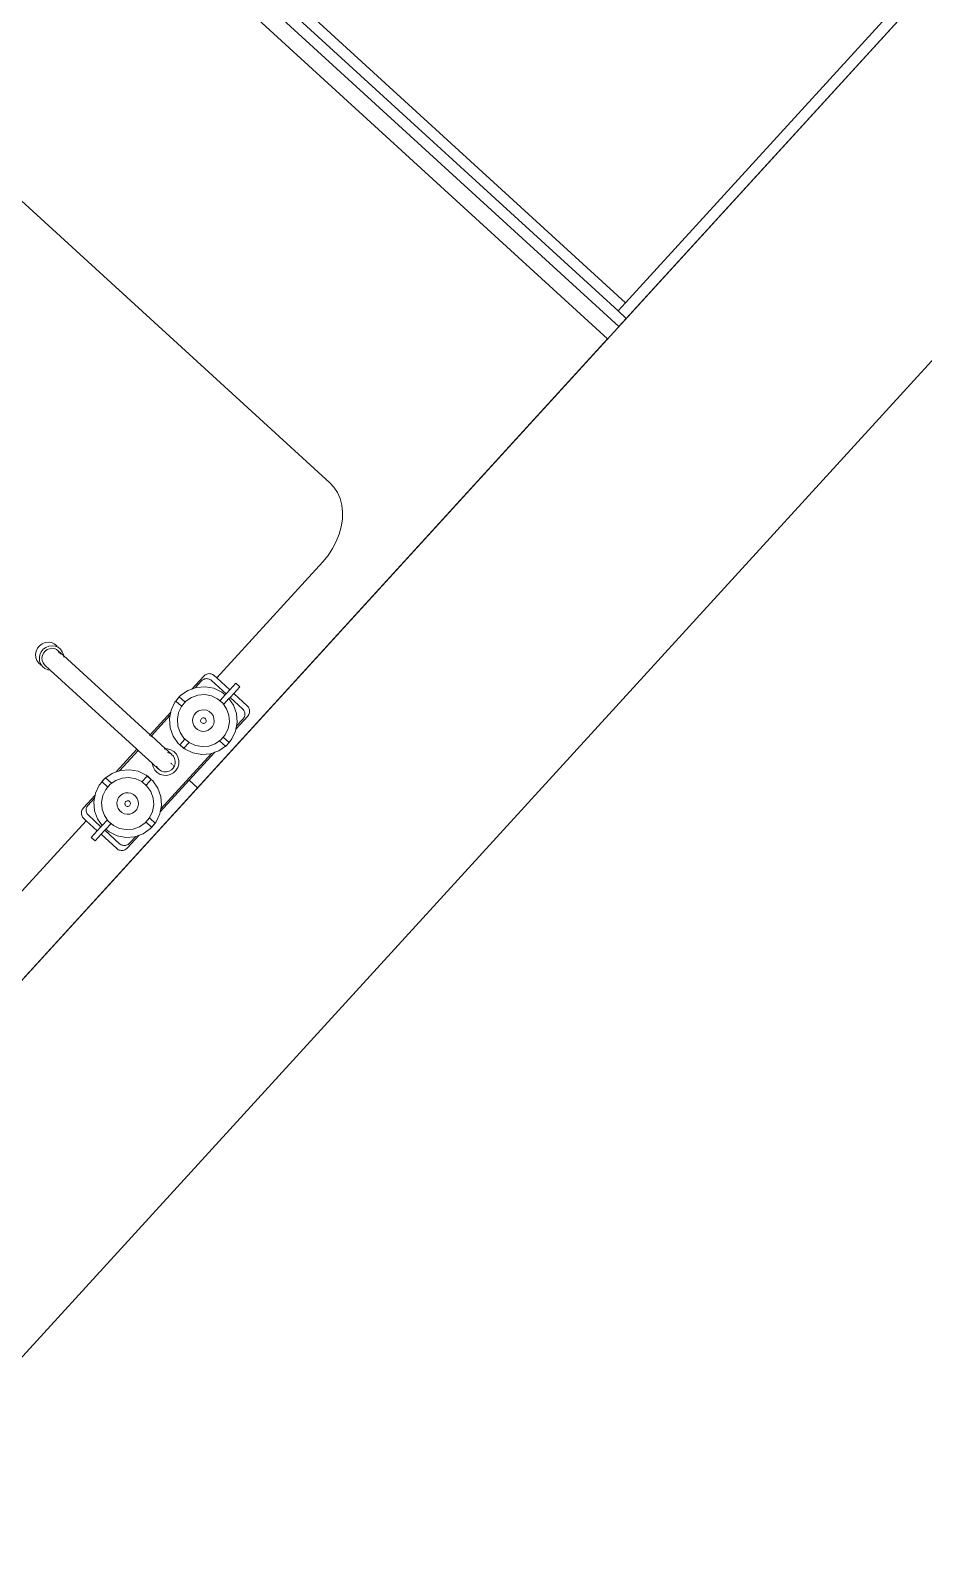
# Model space of a CAD drawing. Header units: metres. Extents: x 750 to 3116, y -341 to 1465.
# Drawn here: x 1592.49 to 1593.298, y 765.028 to 766.405 of the extents above; entities that cross this region are included whole.
import ezdxf

# ---------------------------------------------------------------- set-up
doc = ezdxf.new("R2010")
doc.units = ezdxf.units.M
doc.layers.add('Furniture', color=44, linetype='Continuous', lineweight=5)
doc.layers.add('Wall ext', color=20, linetype='Continuous', lineweight=18)

# ---------------------------------------------------------------- blocks, each defined once
blk = doc.blocks.new('coffee counter')
at = {"layer": 'Furniture'}
for p, q in [((11493470.5619, 4446058.3521), (11493470.5619, 4446057.6021)), ((11493470.6162, 4446057.8072), (11493470.6162, 4446057.6921)), ((11493470.5723, 4446057.6871), (11493470.5726, 4446057.688)), ((11493470.5726, 4446057.688), (11493470.573, 4446057.6887)), ((11493470.573, 4446057.6887), (11493470.5735, 4446057.6895)), ((11493470.5735, 4446057.6895), (11493470.5741, 4446057.6901)), ((11493470.5741, 4446057.6901), (11493470.5747, 4446057.6907)), ((11493470.5747, 4446057.6907), (11493470.5755, 4446057.6912)), ((11493470.5755, 4446057.6912), (11493470.5762, 4446057.6916)), ((11493470.5762, 4446057.6916), (11493470.5771, 4446057.6919)), ((11493470.5771, 4446057.6919), (11493470.5779, 4446057.692)), ((11493470.5779, 4446057.692), (11493470.5788, 4446057.6921)), ((11493470.5788, 4446057.6921), (11493470.5979, 4446057.6921)), ((11493470.5979, 4446057.7002), (11493470.6027, 4446057.7002)), ((11493470.5979, 4446057.7002), (11493470.5979, 4446057.6921)), ((11493470.5979, 4446057.6921), (11493470.5979, 4446057.6872)), ((11493470.6027, 4446057.7002), (11493470.6027, 4446057.6921)), ((11493470.6027, 4446057.6921), (11493470.6162, 4446057.6921)), ((11493470.6027, 4446057.6872), (11493470.6027, 4446057.6921)), ((11493470.6192, 4446057.6921), (11493470.6162, 4446057.6921)), ((11493470.6201, 4446057.692), (11493470.6192, 4446057.6921)), ((11493470.6209, 4446057.6919), (11493470.6201, 4446057.692)), ((11493470.6218, 4446057.6916), (11493470.6209, 4446057.6919)), ((11493470.6226, 4446057.6912), (11493470.6218, 4446057.6916)), ((11493470.6233, 4446057.6907), (11493470.6226, 4446057.6912)), ((11493470.624, 4446057.6901), (11493470.6233, 4446057.6907)), ((11493470.6245, 4446057.6895), (11493470.624, 4446057.6901)), ((11493470.625, 4446057.6887), (11493470.6245, 4446057.6895)), ((11493470.6254, 4446057.688), (11493470.625, 4446057.6887)), ((11493470.6257, 4446057.6871), (11493470.6254, 4446057.688)), ((11493470.5721, 4446057.6863), (11493470.5723, 4446057.6871)), ((11493470.5721, 4446057.6854), (11493470.5721, 4446057.6863)), ((11493470.5721, 4446057.6854), (11493470.5721, 4446057.6695)), ((11493470.5736, 4446057.6808), (11493470.5737, 4446057.6816)), ((11493470.5736, 4446057.6808), (11493470.5736, 4446057.6724)), ((11493470.5737, 4446057.6816), (11493470.5738, 4446057.6824)), ((11493470.5738, 4446057.6824), (11493470.5741, 4446057.6832)), ((11493470.5795, 4446057.679), (11493470.574, 4446057.6732)), ((11493470.5741, 4446057.6832), (11493470.5745, 4446057.684)), ((11493470.5745, 4446057.684), (11493470.5749, 4446057.6847)), ((11493470.5749, 4446057.6847), (11493470.5755, 4446057.6853)), ((11493470.5755, 4446057.6853), (11493470.5761, 4446057.6858)), ((11493470.5761, 4446057.6858), (11493470.5768, 4446057.6863)), ((11493470.5768, 4446057.6863), (11493470.5775, 4446057.6867)), ((11493470.5775, 4446057.6867), (11493470.5783, 4446057.6869)), ((11493470.5783, 4446057.6869), (11493470.5791, 4446057.6871)), ((11493470.5791, 4446057.6871), (11493470.58, 4446057.6872)), ((11493470.5863, 4446057.6833), (11493470.5795, 4446057.679)), ((11493470.5979, 4446057.6872), (11493470.58, 4446057.6872)), ((11493470.5892, 4446057.6769), (11493470.584, 4446057.6736)), ((11493470.5939, 4446057.6856), (11493470.5863, 4446057.6833)), ((11493470.5951, 4446057.6787), (11493470.5892, 4446057.6769)), ((11493470.5979, 4446057.6858), (11493470.5939, 4446057.6856)), ((11493470.6013, 4446057.6789), (11493470.5951, 4446057.6787)), ((11493470.5979, 4446057.6872), (11493470.5979, 4446057.6858)), ((11493470.5979, 4446057.6858), (11493470.5979, 4446057.6792)), ((11493470.6073, 4446057.6775), (11493470.6013, 4446057.6789)), ((11493470.6181, 4446057.6872), (11493470.6027, 4446057.6872)), ((11493470.6027, 4446057.6872), (11493470.6027, 4446057.6857)), ((11493470.6097, 4446057.6841), (11493470.6027, 4446057.6857)), ((11493470.6027, 4446057.6857), (11493470.6027, 4446057.679)), ((11493470.6127, 4446057.6746), (11493470.6073, 4446057.6775)), ((11493470.6168, 4446057.6804), (11493470.6097, 4446057.6841)), ((11493470.6172, 4446057.6704), (11493470.6127, 4446057.6746)), ((11493470.6227, 4446057.6749), (11493470.6168, 4446057.6804)), ((11493470.6189, 4446057.6871), (11493470.6181, 4446057.6872)), ((11493470.6197, 4446057.6869), (11493470.6189, 4446057.6871)), ((11493470.6205, 4446057.6867), (11493470.6197, 4446057.6869)), ((11493470.6212, 4446057.6863), (11493470.6205, 4446057.6867)), ((11493470.6219, 4446057.6858), (11493470.6212, 4446057.6863)), ((11493470.6226, 4446057.6853), (11493470.6219, 4446057.6858)), ((11493470.6231, 4446057.6847), (11493470.6226, 4446057.6853)), ((11493470.6244, 4446057.6721), (11493470.6227, 4446057.6749)), ((11493470.6236, 4446057.684), (11493470.6231, 4446057.6847)), ((11493470.6239, 4446057.6832), (11493470.6236, 4446057.684)), ((11493470.6242, 4446057.6824), (11493470.6239, 4446057.6832)), ((11493470.6244, 4446057.6816), (11493470.6242, 4446057.6824)), ((11493470.6244, 4446057.6808), (11493470.6244, 4446057.6816)), ((11493470.6244, 4446057.6721), (11493470.6244, 4446057.6808)), ((11493470.6259, 4446057.6863), (11493470.6257, 4446057.6871)), ((11493470.6259, 4446057.6854), (11493470.6259, 4446057.6863)), ((11493470.6259, 4446057.6697), (11493470.6259, 4446057.6854)), ((11493470.5703, 4446057.6661), (11493470.5685, 4446057.6583)), ((11493470.5721, 4446057.6695), (11493470.5703, 4446057.6661)), ((11493470.5736, 4446057.6724), (11493470.5721, 4446057.6695)), ((11493470.574, 4446057.6732), (11493470.5736, 4446057.6724)), ((11493470.5769, 4446057.6637), (11493470.5755, 4446057.6576)), ((11493470.5798, 4446057.6691), (11493470.5769, 4446057.6637)), ((11493470.584, 4446057.6736), (11493470.5798, 4446057.6691)), ((11493470.591, 4446057.6611), (11493470.5899, 4446057.6588)), ((11493470.5928, 4446057.6629), (11493470.591, 4446057.6611)), ((11493470.595, 4446057.6643), (11493470.5928, 4446057.6629)), ((11493470.5974, 4446057.665), (11493470.595, 4446057.6643)), ((11493470.5999, 4446057.6651), (11493470.5974, 4446057.665)), ((11493470.6024, 4446057.6646), (11493470.5999, 4446057.6651)), ((11493470.6047, 4446057.6634), (11493470.6024, 4446057.6646)), ((11493470.6066, 4446057.6616), (11493470.6047, 4446057.6634)), ((11493470.6079, 4446057.6595), (11493470.6066, 4446057.6616)), ((11493470.6205, 4446057.6652), (11493470.6172, 4446057.6704)), ((11493470.6223, 4446057.6593), (11493470.6205, 4446057.6652)), ((11493470.6259, 4446057.6697), (11493470.6244, 4446057.6721)), ((11493470.6269, 4446057.6681), (11493470.6259, 4446057.6697)), ((11493470.6293, 4446057.6605), (11493470.6269, 4446057.6681)), ((11493470.6294, 4446057.6565), (11493470.6293, 4446057.6605)), ((11493470.5685, 4446057.6583), (11493470.5686, 4446057.6565)), ((11493470.5685, 4446057.6565), (11493470.5685, 4446057.6583)), ((11493470.5686, 4446057.6565), (11493470.5685, 4446057.6565)), ((11493470.5685, 4446057.6517), (11493470.5685, 4446057.6565)), ((11493470.5685, 4446057.6517), (11493470.5687, 4446057.6517)), ((11493470.5686, 4446057.6565), (11493470.5687, 4446057.6517)), ((11493470.5686, 4446057.6565), (11493470.5751, 4446057.6565)), ((11493470.5687, 4446057.6517), (11493470.5688, 4446057.6503)), ((11493470.5753, 4446057.6517), (11493470.5687, 4446057.6517)), ((11493470.5688, 4446057.6503), (11493470.5711, 4446057.6427)), ((11493470.5755, 4446057.6576), (11493470.5757, 4446057.6515)), ((11493470.5757, 4446057.6515), (11493470.5775, 4446057.6456)), ((11493470.5899, 4446057.6588), (11493470.5893, 4446057.6563)), ((11493470.5893, 4446057.6563), (11493470.5894, 4446057.6538)), ((11493470.5894, 4446057.6538), (11493470.5901, 4446057.6513)), ((11493470.5901, 4446057.6513), (11493470.5915, 4446057.6492)), ((11493470.5915, 4446057.6492), (11493470.5933, 4446057.6474)), ((11493470.5933, 4446057.6474), (11493470.5956, 4446057.6462)), ((11493470.5965, 4446057.6558), (11493470.5967, 4446057.6564)), ((11493470.5965, 4446057.6551), (11493470.5965, 4446057.6558)), ((11493470.5966, 4446057.6545), (11493470.5965, 4446057.6551)), ((11493470.597, 4446057.6539), (11493470.5966, 4446057.6545)), ((11493470.5967, 4446057.6564), (11493470.597, 4446057.657)), ((11493470.597, 4446057.657), (11493470.5975, 4446057.6575)), ((11493470.5974, 4446057.6534), (11493470.597, 4446057.6539)), ((11493470.598, 4446057.6531), (11493470.5974, 4446057.6534)), ((11493470.5975, 4446057.6575), (11493470.5981, 4446057.6578)), ((11493470.5986, 4446057.6529), (11493470.598, 4446057.6531)), ((11493470.5981, 4446057.6578), (11493470.5988, 4446057.6579)), ((11493470.5993, 4446057.6529), (11493470.5986, 4446057.6529)), ((11493470.5988, 4446057.6579), (11493470.5994, 4446057.6579)), ((11493470.5999, 4446057.653), (11493470.5993, 4446057.6529)), ((11493470.5994, 4446057.6579), (11493470.6, 4446057.6577)), ((11493470.6005, 4446057.6533), (11493470.5999, 4446057.653)), ((11493470.6, 4446057.6577), (11493470.6006, 4446057.6574)), ((11493470.601, 4446057.6538), (11493470.6005, 4446057.6533)), ((11493470.6006, 4446057.6574), (11493470.6011, 4446057.6569)), ((11493470.6006, 4446057.6458), (11493470.6031, 4446057.6465)), ((11493470.6013, 4446057.6544), (11493470.601, 4446057.6538)), ((11493470.6011, 4446057.6569), (11493470.6014, 4446057.6563)), ((11493470.6015, 4446057.655), (11493470.6013, 4446057.6544)), ((11493470.6014, 4446057.6563), (11493470.6015, 4446057.6557)), ((11493470.6015, 4446057.6557), (11493470.6015, 4446057.655)), ((11493470.6031, 4446057.6465), (11493470.6052, 4446057.6479)), ((11493470.6052, 4446057.6479), (11493470.607, 4446057.6497)), ((11493470.607, 4446057.6497), (11493470.6082, 4446057.652)), ((11493470.6087, 4446057.657), (11493470.6079, 4446057.6595)), ((11493470.6082, 4446057.652), (11493470.6087, 4446057.6545)), ((11493470.6087, 4446057.6545), (11493470.6087, 4446057.657)), ((11493470.6182, 4446057.6417), (11493470.6211, 4446057.6472)), ((11493470.6211, 4446057.6472), (11493470.6225, 4446057.6532)), ((11493470.6225, 4446057.6532), (11493470.6223, 4446057.6593)), ((11493470.6294, 4446057.6517), (11493470.6226, 4446057.6517)), ((11493470.6228, 4446057.6565), (11493470.6294, 4446057.6565)), ((11493470.6277, 4446057.6447), (11493470.6294, 4446057.6517)), ((11493470.6294, 4446057.6551), (11493470.6294, 4446057.6565)), ((11493470.6296, 4446057.6565), (11493470.6294, 4446057.6565)), ((11493470.6294, 4446057.6517), (11493470.6294, 4446057.6521)), ((11493470.6296, 4446057.6517), (11493470.6294, 4446057.6517)), ((11493470.6296, 4446057.6565), (11493470.6295, 4446057.6526)), ((11493470.6295, 4446057.6526), (11493470.6296, 4446057.6517)), ((11493470.5711, 4446057.6427), (11493470.5721, 4446057.6411)), ((11493470.5721, 4446057.6411), (11493470.5721, 4446057.6021)), ((11493470.5721, 4446057.6411), (11493470.5736, 4446057.6387)), ((11493470.5736, 4446057.6387), (11493470.5736, 4446057.5708)), ((11493470.5736, 4446057.6387), (11493470.5754, 4446057.6359)), ((11493470.5754, 4446057.6359), (11493470.5812, 4446057.6304)), ((11493470.5775, 4446057.6456), (11493470.5808, 4446057.6404)), ((11493470.5808, 4446057.6404), (11493470.5853, 4446057.6362)), ((11493470.5853, 4446057.6362), (11493470.5908, 4446057.6333)), ((11493470.5908, 4446057.6333), (11493470.5968, 4446057.6319)), ((11493470.5956, 4446057.6462), (11493470.5981, 4446057.6457)), ((11493470.5981, 4446057.6457), (11493470.6006, 4446057.6458)), ((11493470.6029, 4446057.6321), (11493470.6088, 4446057.6339)), ((11493470.6088, 4446057.6339), (11493470.614, 4446057.6372)), ((11493470.614, 4446057.6372), (11493470.6182, 4446057.6417)), ((11493470.6185, 4446057.6318), (11493470.624, 4446057.6376)), ((11493470.624, 4446057.6376), (11493470.6244, 4446057.6384)), ((11493470.6244, 4446057.6384), (11493470.6259, 4446057.6413)), ((11493470.6244, 4446057.6135), (11493470.6244, 4446057.6384)), ((11493470.6259, 4446057.6413), (11493470.6277, 4446057.6447)), ((11493470.6259, 4446057.6135), (11493470.6259, 4446057.6413)), ((11493470.5812, 4446057.6304), (11493470.5883, 4446057.6267)), ((11493470.5883, 4446057.6267), (11493470.5961, 4446057.6249)), ((11493470.5961, 4446057.6249), (11493470.5979, 4446057.6249)), ((11493470.5961, 4446057.6249), (11493470.5979, 4446057.6249)), ((11493470.5968, 4446057.6319), (11493470.6029, 4446057.6321)), ((11493470.5979, 4446057.6249), (11493470.5979, 4446057.6315)), ((11493470.5979, 4446057.6249), (11493470.5979, 4446057.6249)), ((11493470.5979, 4446057.6249), (11493470.6027, 4446057.6249)), ((11493470.5995, 4446057.625), (11493470.6027, 4446057.6251)), ((11493470.6027, 4446057.6251), (11493470.6027, 4446057.6317)), ((11493470.6027, 4446057.6251), (11493470.6041, 4446057.6252)), ((11493470.6027, 4446057.6251), (11493470.6027, 4446057.6249)), ((11493470.6041, 4446057.6252), (11493470.6118, 4446057.6275)), ((11493470.6118, 4446057.6275), (11493470.6185, 4446057.6318)), ((11493470.5872, 4446057.607), (11493470.5869, 4446057.6038)), ((11493470.5882, 4446057.61), (11493470.5872, 4446057.607)), ((11493470.5899, 4446057.6126), (11493470.5882, 4446057.61)), ((11493470.5923, 4446057.6147), (11493470.5899, 4446057.6126)), ((11493470.5901, 4446057.604), (11493470.5903, 4446057.6063)), ((11493470.5903, 4446057.6063), (11493470.591, 4446057.6085)), ((11493470.591, 4446057.6085), (11493470.5923, 4446057.6105)), ((11493470.5951, 4446057.6161), (11493470.5923, 4446057.6147)), ((11493470.5923, 4446057.6105), (11493470.5941, 4446057.612)), ((11493470.5941, 4446057.612), (11493470.5962, 4446057.613)), ((11493470.5982, 4446057.6167), (11493470.5951, 4446057.6161)), ((11493470.5962, 4446057.613), (11493470.5984, 4446057.6135)), ((11493470.6014, 4446057.6165), (11493470.5982, 4446057.6167)), ((11493470.5988, 4446057.6135), (11493470.5984, 4446057.6135)), ((11493470.5988, 4446057.6135), (11493470.5989, 4446057.6134)), ((11493470.5989, 4446057.6134), (11493470.599, 4446057.6135)), ((11493470.599, 4446057.6135), (11493470.5991, 4446057.6134)), ((11493470.5991, 4446057.6134), (11493470.5993, 4446057.6135)), ((11493470.5991, 4446057.6134), (11493470.5997, 4446057.6134)), ((11493470.6072, 4446057.6135), (11493470.5993, 4446057.6135)), ((11493470.6001, 4446057.6134), (11493470.6005, 4446057.6133)), ((11493470.6008, 4446057.6133), (11493470.6011, 4446057.6132)), ((11493470.6044, 4446057.6154), (11493470.6014, 4446057.6165)), ((11493470.6014, 4446057.6131), (11493470.6016, 4446057.613)), ((11493470.6017, 4446057.613), (11493470.6023, 4446057.6128)), ((11493470.607, 4446057.6137), (11493470.6044, 4446057.6154)), ((11493470.6072, 4446057.6135), (11493470.607, 4446057.6137)), ((11493470.6073, 4446057.6133), (11493470.6072, 4446057.6135)), ((11493470.6244, 4446057.6135), (11493470.6072, 4446057.6135)), ((11493470.6244, 4446057.6135), (11493470.6259, 4446057.6135)), ((11493470.7321, 4446057.6135), (11493470.6259, 4446057.6135)), ((11493470.7321, 4446057.6135), (11493470.7339, 4446057.6148)), ((11493470.7393, 4446057.6135), (11493470.7321, 4446057.6135)), ((11493470.7339, 4446057.6148), (11493470.7366, 4446057.6157)), ((11493470.7366, 4446057.6157), (11493470.7394, 4446057.6159)), ((11493470.7414, 4446057.613), (11493470.7393, 4446057.6135)), ((11493470.7394, 4446057.6159), (11493470.741, 4446057.6156)), ((11493470.741, 4446057.6156), (11493470.7413, 4446057.6157)), ((11493470.741, 4446057.6156), (11493470.7422, 4446057.6153)), ((11493470.7413, 4446057.6157), (11493470.7441, 4446057.6159)), ((11493470.7434, 4446057.612), (11493470.7414, 4446057.613)), ((11493470.7422, 4446057.6153), (11493470.7447, 4446057.614)), ((11493470.7451, 4446057.6105), (11493470.7434, 4446057.612)), ((11493470.7441, 4446057.6159), (11493470.7469, 4446057.6153)), ((11493470.7447, 4446057.614), (11493470.7468, 4446057.6121)), ((11493470.7463, 4446057.6085), (11493470.7451, 4446057.6105)), ((11493470.747, 4446057.6063), (11493470.7463, 4446057.6085)), ((11493470.7468, 4446057.6121), (11493470.7484, 4446057.6096)), ((11493470.7469, 4446057.6153), (11493470.7494, 4446057.614)), ((11493470.7472, 4446057.604), (11493470.747, 4446057.6063)), ((11493470.7484, 4446057.6096), (11493470.7493, 4446057.6068)), ((11493470.7493, 4446057.6068), (11493470.7495, 4446057.6039)), ((11493470.7494, 4446057.614), (11493470.7515, 4446057.6121)), ((11493470.7515, 4446057.6121), (11493470.7531, 4446057.6096)), ((11493470.7531, 4446057.6096), (11493470.754, 4446057.6068)), ((11493470.754, 4446057.6068), (11493470.7542, 4446057.6039)), ((11493470.5721, 4446057.6021), (11493470.5619, 4446057.6021)), ((11493470.5619, 4446057.0521), (11493470.5619, 4446057.6021)), ((11493470.5619, 4446057.6021), (11493470.5619, 4446057.3148)), ((11493470.5721, 4446057.6021), (11493470.5721, 4446057.5679)), ((11493470.5869, 4446057.6038), (11493470.5876, 4446057.6007)), ((11493470.5876, 4446057.6007), (11493470.589, 4446057.5979)), ((11493470.589, 4446057.5979), (11493470.591, 4446057.5955)), ((11493470.5905, 4446057.6021), (11493470.5901, 4446057.604)), ((11493470.5909, 4446057.6021), (11493470.5905, 4446057.6021)), ((11493470.5906, 4446057.6018), (11493470.5905, 4446057.6021)), ((11493470.5916, 4446057.5997), (11493470.5906, 4446057.6018)), ((11493470.591, 4446057.5955), (11493470.5937, 4446057.5938)), ((11493470.5919, 4446057.6021), (11493470.5914, 4446057.6021)), ((11493470.5931, 4446057.5979), (11493470.5916, 4446057.5997)), ((11493470.5934, 4446057.6021), (11493470.5929, 4446057.6021)), ((11493470.5951, 4446057.5966), (11493470.5931, 4446057.5979)), ((11493470.5937, 4446057.5938), (11493470.5966, 4446057.5927)), ((11493470.5947, 4446057.6021), (11493470.594, 4446057.6021)), ((11493470.5973, 4446057.5959), (11493470.5951, 4446057.5966)), ((11493470.5966, 4446057.5927), (11493470.5998, 4446057.5925)), ((11493470.5973, 4446057.5959), (11493470.5973, 4446057.5959)), ((11493470.5996, 4446057.5957), (11493470.5973, 4446057.5959)), ((11493470.5999, 4446057.5957), (11493470.5996, 4446057.5957)), ((11493470.5998, 4446057.5925), (11493470.6029, 4446057.5931)), ((11493470.6019, 4446057.5962), (11493470.5999, 4446057.5957)), ((11493470.6071, 4446057.5957), (11493470.5999, 4446057.5957)), ((11493470.6034, 4446057.5969), (11493470.6019, 4446057.5962)), ((11493470.6029, 4446057.5931), (11493470.6057, 4446057.5945)), ((11493470.6057, 4446057.5945), (11493470.6071, 4446057.5957)), ((11493470.6071, 4446057.5957), (11493470.6081, 4446057.5966)), ((11493470.6244, 4446057.5957), (11493470.6071, 4446057.5957)), ((11493470.6244, 4446057.5957), (11493470.6244, 4446057.5966)), ((11493470.6244, 4446057.5705), (11493470.6244, 4446057.5957)), ((11493470.6244, 4446057.5957), (11493470.6259, 4446057.5957)), ((11493470.6259, 4446057.5957), (11493470.6259, 4446057.5966)), ((11493470.6259, 4446057.5681), (11493470.6259, 4446057.5957)), ((11493470.7321, 4446057.5957), (11493470.6259, 4446057.5957)), ((11493470.7321, 4446057.5957), (11493470.7311, 4446057.5966)), ((11493470.7327, 4446057.5952), (11493470.7321, 4446057.5957)), ((11493470.7382, 4446057.5957), (11493470.7321, 4446057.5957)), ((11493470.7353, 4446057.5939), (11493470.7327, 4446057.5952)), ((11493470.7351, 4446057.5966), (11493470.736, 4446057.5962)), ((11493470.738, 4446057.5933), (11493470.7353, 4446057.5939)), ((11493470.7364, 4446057.5961), (11493470.7358, 4446057.5966)), ((11493470.736, 4446057.5962), (11493470.7364, 4446057.5961)), ((11493470.7364, 4446057.5961), (11493470.7382, 4446057.5957)), ((11493470.7368, 4446057.596), (11493470.738, 4446057.596)), ((11493470.738, 4446057.596), (11493470.7373, 4446057.5966)), ((11493470.7385, 4446057.5958), (11493470.738, 4446057.596)), ((11493470.7408, 4446057.5935), (11493470.738, 4446057.5933)), ((11493470.7382, 4446057.5957), (11493470.7385, 4446057.5958)), ((11493470.7385, 4446057.5958), (11493470.7404, 4446057.5959)), ((11493470.7404, 4446057.5959), (11493470.7425, 4446057.5966)), ((11493470.7435, 4446057.5944), (11493470.7408, 4446057.5935)), ((11493470.7427, 4446057.5933), (11493470.7418, 4446057.5935)), ((11493470.7425, 4446057.5966), (11493470.7443, 4446057.5979)), ((11493470.7455, 4446057.5935), (11493470.7427, 4446057.5933)), ((11493470.7458, 4446057.5961), (11493470.7435, 4446057.5944)), ((11493470.7443, 4446057.5979), (11493470.7457, 4446057.5997)), ((11493470.7482, 4446057.5944), (11493470.7455, 4446057.5935)), ((11493470.7457, 4446057.5997), (11493470.7467, 4446057.6018)), ((11493470.7477, 4446057.5983), (11493470.7458, 4446057.5961)), ((11493470.7467, 4446057.6018), (11493470.7472, 4446057.604)), ((11493470.7489, 4446057.601), (11493470.7477, 4446057.5983)), ((11493470.7505, 4446057.5961), (11493470.7482, 4446057.5944)), ((11493470.7495, 4446057.6039), (11493470.7489, 4446057.601)), ((11493470.7524, 4446057.5983), (11493470.7505, 4446057.5961)), ((11493470.7536, 4446057.601), (11493470.7524, 4446057.5983)), ((11493470.7542, 4446057.6039), (11493470.7536, 4446057.601)), ((11493470.5863, 4446057.5817), (11493470.5795, 4446057.5774)), ((11493470.5939, 4446057.584), (11493470.5863, 4446057.5817)), ((11493470.5953, 4446057.5841), (11493470.5939, 4446057.584)), ((11493470.6001, 4446057.5843), (11493470.5953, 4446057.5843)), ((11493470.6001, 4446057.5843), (11493470.5953, 4446057.5841)), ((11493470.5953, 4446057.5843), (11493470.5953, 4446057.5841)), ((11493470.5953, 4446057.5841), (11493470.5953, 4446057.5775)), ((11493470.6001, 4446057.5843), (11493470.6001, 4446057.5843)), ((11493470.6019, 4446057.5843), (11493470.6001, 4446057.5843)), ((11493470.6001, 4446057.5777), (11493470.6001, 4446057.5843)), ((11493470.6019, 4446057.5843), (11493470.6001, 4446057.5843)), ((11493470.6097, 4446057.5825), (11493470.6019, 4446057.5843)), ((11493470.6168, 4446057.5788), (11493470.6097, 4446057.5825)), ((11493470.6227, 4446057.5733), (11493470.6168, 4446057.5788)), ((11493470.5703, 4446057.5645), (11493470.5687, 4446057.5575)), ((11493470.5721, 4446057.5679), (11493470.5703, 4446057.5645)), ((11493470.5736, 4446057.5708), (11493470.5721, 4446057.5679)), ((11493470.574, 4446057.5716), (11493470.5736, 4446057.5708)), ((11493470.5795, 4446057.5774), (11493470.574, 4446057.5716)), ((11493470.5798, 4446057.5675), (11493470.5769, 4446057.5621)), ((11493470.584, 4446057.572), (11493470.5798, 4446057.5675)), ((11493470.5892, 4446057.5753), (11493470.584, 4446057.572)), ((11493470.5951, 4446057.5771), (11493470.5892, 4446057.5753)), ((11493470.6013, 4446057.5773), (11493470.5951, 4446057.5771)), ((11493470.6073, 4446057.5759), (11493470.6013, 4446057.5773)), ((11493470.6127, 4446057.573), (11493470.6073, 4446057.5759)), ((11493470.6172, 4446057.5688), (11493470.6127, 4446057.573)), ((11493470.6205, 4446057.5636), (11493470.6172, 4446057.5688)), ((11493470.6244, 4446057.5705), (11493470.6227, 4446057.5733)), ((11493470.6259, 4446057.5681), (11493470.6244, 4446057.5705)), ((11493470.6269, 4446057.5665), (11493470.6259, 4446057.5681)), ((11493470.6293, 4446057.5589), (11493470.6269, 4446057.5665)), ((11493470.5687, 4446057.5575), (11493470.5685, 4446057.5567)), ((11493470.5685, 4446057.5567), (11493470.5685, 4446057.5575)), ((11493470.5687, 4446057.5575), (11493470.5685, 4446057.5575)), ((11493470.5685, 4446057.5567), (11493470.5686, 4446057.5527)), ((11493470.5685, 4446057.5527), (11493470.5685, 4446057.5567)), ((11493470.5685, 4446057.5527), (11493470.5686, 4446057.5527)), ((11493470.5686, 4446057.5527), (11493470.5688, 4446057.5487)), ((11493470.5686, 4446057.5527), (11493470.5752, 4446057.5527)), ((11493470.5754, 4446057.5575), (11493470.5687, 4446057.5575)), ((11493470.5769, 4446057.5621), (11493470.5755, 4446057.556)), ((11493470.5755, 4446057.556), (11493470.5757, 4446057.5499)), ((11493470.5899, 4446057.5572), (11493470.5893, 4446057.5547)), ((11493470.5893, 4446057.5547), (11493470.5894, 4446057.5522)), ((11493470.5894, 4446057.5522), (11493470.5901, 4446057.5497)), ((11493470.591, 4446057.5595), (11493470.5899, 4446057.5572)), ((11493470.5928, 4446057.5613), (11493470.591, 4446057.5595)), ((11493470.595, 4446057.5627), (11493470.5928, 4446057.5613)), ((11493470.5974, 4446057.5634), (11493470.595, 4446057.5627)), ((11493470.5966, 4446057.5547), (11493470.5965, 4446057.554)), ((11493470.5965, 4446057.554), (11493470.5965, 4446057.5534)), ((11493470.5965, 4446057.5534), (11493470.5967, 4446057.5527)), ((11493470.5969, 4446057.5553), (11493470.5966, 4446057.5547)), ((11493470.5967, 4446057.5527), (11493470.5971, 4446057.5522)), ((11493470.5974, 4446057.5558), (11493470.5969, 4446057.5553)), ((11493470.5971, 4446057.5522), (11493470.5975, 4446057.5517)), ((11493470.5999, 4446057.5635), (11493470.5974, 4446057.5634)), ((11493470.598, 4446057.5561), (11493470.5974, 4446057.5558)), ((11493470.5975, 4446057.5517), (11493470.5981, 4446057.5514)), ((11493470.5986, 4446057.5563), (11493470.598, 4446057.5561)), ((11493470.5981, 4446057.5514), (11493470.5988, 4446057.5513)), ((11493470.5993, 4446057.5563), (11493470.5986, 4446057.5563)), ((11493470.5988, 4446057.5513), (11493470.5994, 4446057.5513)), ((11493470.5999, 4446057.5562), (11493470.5993, 4446057.5563)), ((11493470.5994, 4446057.5513), (11493470.6001, 4446057.5515)), ((11493470.6024, 4446057.563), (11493470.5999, 4446057.5635)), ((11493470.6005, 4446057.5559), (11493470.5999, 4446057.5562)), ((11493470.6001, 4446057.5515), (11493470.6006, 4446057.5518)), ((11493470.601, 4446057.5554), (11493470.6005, 4446057.5559)), ((11493470.6006, 4446057.5518), (11493470.6011, 4446057.5523)), ((11493470.6013, 4446057.5549), (11493470.601, 4446057.5554)), ((11493470.6011, 4446057.5523), (11493470.6014, 4446057.5529)), ((11493470.6015, 4446057.5542), (11493470.6013, 4446057.5549)), ((11493470.6014, 4446057.5529), (11493470.6015, 4446057.5536)), ((11493470.6015, 4446057.5536), (11493470.6015, 4446057.5542)), ((11493470.6047, 4446057.5618), (11493470.6024, 4446057.563)), ((11493470.6066, 4446057.56), (11493470.6047, 4446057.5618)), ((11493470.6079, 4446057.5579), (11493470.6066, 4446057.56)), ((11493470.607, 4446057.5481), (11493470.6082, 4446057.5504)), ((11493470.6087, 4446057.5554), (11493470.6079, 4446057.5579)), ((11493470.6082, 4446057.5504), (11493470.6087, 4446057.5529)), ((11493470.6087, 4446057.5529), (11493470.6087, 4446057.5554)), ((11493470.6223, 4446057.5577), (11493470.6205, 4446057.5636)), ((11493470.6211, 4446057.5456), (11493470.6225, 4446057.5516)), ((11493470.6225, 4446057.5516), (11493470.6223, 4446057.5577)), ((11493470.6293, 4446057.5575), (11493470.6227, 4446057.5575)), ((11493470.6229, 4446057.5527), (11493470.6295, 4446057.5527)), ((11493470.6277, 4446057.5431), (11493470.6295, 4446057.5509)), ((11493470.6293, 4446057.5575), (11493470.6293, 4446057.5589)), ((11493470.6295, 4446057.5527), (11493470.6293, 4446057.5575)), ((11493470.6293, 4446057.5575), (11493470.6295, 4446057.5575)), ((11493470.6295, 4446057.5509), (11493470.6295, 4446057.5527)), ((11493470.6295, 4446057.5527), (11493470.6295, 4446057.5527)), ((11493470.6295, 4446057.5527), (11493470.6295, 4446057.5509)), ((11493470.5688, 4446057.5487), (11493470.5711, 4446057.5411)), ((11493470.5711, 4446057.5411), (11493470.5721, 4446057.5395)), ((11493470.5721, 4446057.5395), (11493470.5721, 4446057.5238)), ((11493470.5721, 4446057.5395), (11493470.5736, 4446057.5371)), ((11493470.5736, 4446057.5371), (11493470.5736, 4446057.5284)), ((11493470.5736, 4446057.5371), (11493470.5754, 4446057.5343)), ((11493470.5757, 4446057.5499), (11493470.5775, 4446057.544)), ((11493470.5775, 4446057.544), (11493470.5808, 4446057.5388)), ((11493470.5808, 4446057.5388), (11493470.5853, 4446057.5346)), ((11493470.5901, 4446057.5497), (11493470.5915, 4446057.5476)), ((11493470.5915, 4446057.5476), (11493470.5933, 4446057.5458)), ((11493470.5933, 4446057.5458), (11493470.5956, 4446057.5446)), ((11493470.5956, 4446057.5446), (11493470.5981, 4446057.5441)), ((11493470.5981, 4446057.5441), (11493470.6006, 4446057.5442)), ((11493470.6006, 4446057.5442), (11493470.6031, 4446057.5449)), ((11493470.6031, 4446057.5449), (11493470.6052, 4446057.5463)), ((11493470.6052, 4446057.5463), (11493470.607, 4446057.5481)), ((11493470.614, 4446057.5356), (11493470.6182, 4446057.5401)), ((11493470.6182, 4446057.5401), (11493470.6211, 4446057.5456)), ((11493470.624, 4446057.536), (11493470.6244, 4446057.5368)), ((11493470.6244, 4446057.5368), (11493470.6259, 4446057.5397)), ((11493470.6244, 4446057.5284), (11493470.6244, 4446057.5368)), ((11493470.6259, 4446057.5397), (11493470.6277, 4446057.5431)), ((11493470.6259, 4446057.5238), (11493470.6259, 4446057.5397)), ((11493470.5721, 4446057.5238), (11493470.5721, 4446057.523)), ((11493470.5721, 4446057.523), (11493470.5723, 4446057.5221)), ((11493470.5736, 4446057.5284), (11493470.5737, 4446057.5276)), ((11493470.5737, 4446057.5276), (11493470.5738, 4446057.5268)), ((11493470.5738, 4446057.5268), (11493470.5741, 4446057.526)), ((11493470.5741, 4446057.526), (11493470.5745, 4446057.5252)), ((11493470.5745, 4446057.5252), (11493470.5749, 4446057.5245)), ((11493470.5749, 4446057.5245), (11493470.5755, 4446057.5239)), ((11493470.5754, 4446057.5343), (11493470.5812, 4446057.5288)), ((11493470.5755, 4446057.5239), (11493470.5761, 4446057.5234)), ((11493470.5761, 4446057.5234), (11493470.5768, 4446057.5229)), ((11493470.5768, 4446057.5229), (11493470.5775, 4446057.5225)), ((11493470.5775, 4446057.5225), (11493470.5783, 4446057.5223)), ((11493470.5812, 4446057.5288), (11493470.5883, 4446057.5251)), ((11493470.5853, 4446057.5346), (11493470.5908, 4446057.5317)), ((11493470.5883, 4446057.5251), (11493470.5953, 4446057.5235)), ((11493470.5908, 4446057.5317), (11493470.5968, 4446057.5303)), ((11493470.5953, 4446057.5235), (11493470.5953, 4446057.5302)), ((11493470.5953, 4446057.5221), (11493470.5953, 4446057.5235)), ((11493470.5968, 4446057.5303), (11493470.6029, 4446057.5305)), ((11493470.6001, 4446057.5234), (11493470.6001, 4446057.53)), ((11493470.6001, 4446057.5234), (11493470.6041, 4446057.5236)), ((11493470.6001, 4446057.5221), (11493470.6001, 4446057.5234)), ((11493470.6029, 4446057.5305), (11493470.6088, 4446057.5323)), ((11493470.6041, 4446057.5236), (11493470.6118, 4446057.5259)), ((11493470.6088, 4446057.5323), (11493470.614, 4446057.5356)), ((11493470.6118, 4446057.5259), (11493470.6185, 4446057.5302)), ((11493470.6185, 4446057.5302), (11493470.624, 4446057.536)), ((11493470.6205, 4446057.5225), (11493470.6197, 4446057.5223)), ((11493470.6212, 4446057.5229), (11493470.6205, 4446057.5225)), ((11493470.6219, 4446057.5234), (11493470.6212, 4446057.5229)), ((11493470.6226, 4446057.5239), (11493470.6219, 4446057.5234)), ((11493470.6231, 4446057.5245), (11493470.6226, 4446057.5239)), ((11493470.6236, 4446057.5252), (11493470.6231, 4446057.5245)), ((11493470.6239, 4446057.526), (11493470.6236, 4446057.5252)), ((11493470.6242, 4446057.5268), (11493470.6239, 4446057.526)), ((11493470.6244, 4446057.5276), (11493470.6242, 4446057.5268)), ((11493470.6244, 4446057.5284), (11493470.6244, 4446057.5276)), ((11493470.6259, 4446057.523), (11493470.6257, 4446057.5221)), ((11493470.6259, 4446057.5238), (11493470.6259, 4446057.523)), ((11493470.5723, 4446057.5221), (11493470.5726, 4446057.5213)), ((11493470.5726, 4446057.5213), (11493470.573, 4446057.5205)), ((11493470.573, 4446057.5205), (11493470.5735, 4446057.5197)), ((11493470.5735, 4446057.5197), (11493470.5741, 4446057.5191)), ((11493470.5741, 4446057.5191), (11493470.5747, 4446057.5185)), ((11493470.5747, 4446057.5185), (11493470.5755, 4446057.518)), ((11493470.5755, 4446057.518), (11493470.5762, 4446057.5176)), ((11493470.5762, 4446057.5176), (11493470.5771, 4446057.5173)), ((11493470.5771, 4446057.5173), (11493470.5779, 4446057.5172)), ((11493470.5779, 4446057.5172), (11493470.5788, 4446057.5171)), ((11493470.5783, 4446057.5223), (11493470.5791, 4446057.5221)), ((11493470.5788, 4446057.5171), (11493470.5953, 4446057.5171)), ((11493470.5791, 4446057.5221), (11493470.58, 4446057.5221)), ((11493470.58, 4446057.5221), (11493470.5953, 4446057.5221)), ((11493470.5953, 4446057.5171), (11493470.5953, 4446057.5221)), ((11493470.5953, 4446057.5171), (11493470.5953, 4446057.509)), ((11493470.6001, 4446057.509), (11493470.5953, 4446057.509)), ((11493470.6001, 4446057.5221), (11493470.6181, 4446057.5221)), ((11493470.6001, 4446057.5171), (11493470.6001, 4446057.5221)), ((11493470.6001, 4446057.5171), (11493470.6162, 4446057.5171)), ((11493470.6001, 4446057.509), (11493470.6001, 4446057.5171)), ((11493470.6162, 4446057.5171), (11493470.6162, 4446057.3749)), ((11493470.6162, 4446057.5171), (11493470.6192, 4446057.5171)), ((11493470.6189, 4446057.5221), (11493470.6181, 4446057.5221)), ((11493470.6197, 4446057.5223), (11493470.6189, 4446057.5221)), ((11493470.6201, 4446057.5172), (11493470.6192, 4446057.5171)), ((11493470.6209, 4446057.5173), (11493470.6201, 4446057.5172)), ((11493470.6218, 4446057.5176), (11493470.6209, 4446057.5173)), ((11493470.6226, 4446057.518), (11493470.6218, 4446057.5176)), ((11493470.6233, 4446057.5185), (11493470.6226, 4446057.518)), ((11493470.624, 4446057.5191), (11493470.6233, 4446057.5185)), ((11493470.6245, 4446057.5197), (11493470.624, 4446057.5191)), ((11493470.625, 4446057.5205), (11493470.6245, 4446057.5197)), ((11493470.6254, 4446057.5213), (11493470.625, 4446057.5205)), ((11493470.6257, 4446057.5221), (11493470.6254, 4446057.5213)), ((11493470.6165, 4446057.3674), (11493470.6162, 4446057.3749)), ((11493470.6177, 4446057.3601), (11493470.6165, 4446057.3674)), ((11493470.6195, 4446057.353), (11493470.6177, 4446057.3601)), ((11493470.622, 4446057.3463), (11493470.6195, 4446057.353)), ((11493470.6252, 4446057.3401), (11493470.622, 4446057.3463)), ((11493470.629, 4446057.3345), (11493470.6252, 4446057.3401)), ((11493470.6333, 4446057.3296), (11493470.629, 4446057.3345)), ((11493470.638, 4446057.3254), (11493470.6333, 4446057.3296)), ((11493470.6431, 4446057.3221), (11493470.638, 4446057.3254)), ((11493470.6485, 4446057.3197), (11493470.6431, 4446057.3221)), ((11493470.6541, 4446057.3183), (11493470.6485, 4446057.3197)), ((11493470.6598, 4446057.3178), (11493470.6541, 4446057.3183)), ((11493470.6598, 4446057.3178), (11493471.0426, 4446057.3178)), ((11493470.5619, 4446057.0521), (11493471.1619, 4446057.0521)), ((11493470.5619, 4446057.0271), (11493470.5619, 4446057.0371)), ((11493471.1619, 4446057.0371), (11493470.5619, 4446057.0371)), ((11493470.5619, 4446057.0271), (11493470.5719, 4446057.0271)), ((11493470.5619, 4446056.4736), (11493470.5619, 4446057.0271)), ((11493471.1619, 4446057.0271), (11493470.5719, 4446057.0271)), ((11493470.5719, 4446057.0171), (11493470.5719, 4446057.0271)), ((11493470.5719, 4446057.0171), (11493470.5719, 4446056.6371)), ((11493471.7519, 4446057.0171), (11493470.5719, 4446057.0171))]:
    blk.add_line(p, q, dxfattribs=at)

msp = doc.modelspace()

# ---------------------------------------------------------------- linework, layer by layer
at = {"layer": 'Wall ext'}
msp.add_line((1589.6148, 762.067), (1593.9376, 766.7981), dxfattribs=at)
msp.add_lwpolyline([(1589.445, 762.2221), (1593.7678, 766.9532)], dxfattribs=at)

# ---------------------------------------------------------------- block references
at = {"layer": 'Furniture', "rotation": 137.5821482974369}
msp.add_blockref('coffee counter', (11485602.3153, -4469672.2413), dxfattribs=at)

doc.saveas('drawing.dxf')
